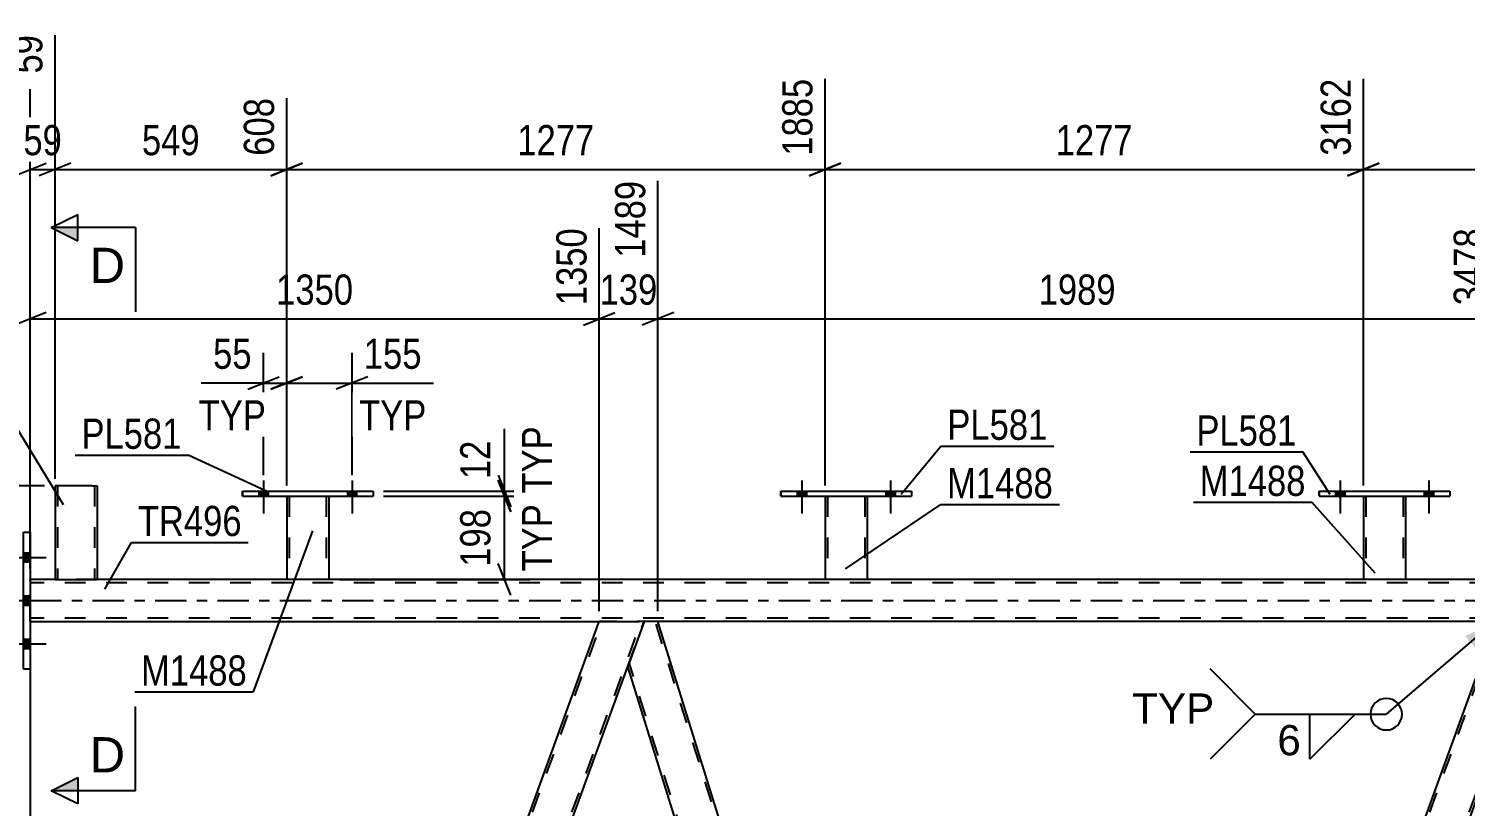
# Model space of a CAD drawing. Header units: millimetres. Extents: x 0 to 841, y 0 to 594.
# Drawn here: x 77.9 to 214.2, y 438.9 to 512.7 of the extents above; entities that cross this region are included whole.
import ezdxf

# ---------------------------------------------------------------- set-up
doc = ezdxf.new("R2010")
doc.units = ezdxf.units.MM
doc.linetypes.add('DXK_LINE_DOT2', pattern=[3.9198, 1.9599, -1.9599])
doc.linetypes.add('DXK_LINE_DOT3', pattern=[5.9187, 2.979, -0.9799, 0.9799, -0.9799])
doc.styles.add('Arial', font='ARIAL.TTF', dxfattribs={"height": 0.2})
doc.styles.add('Arial Narrow', font='ARIALN.TTF', dxfattribs={"height": 0.2})

# ---------------------------------------------------------------- blocks, each defined once
blk = doc.blocks.new('Part-800831068-3231 - 3195')
at = {"color": 2, "linetype": 'Continuous'}
for p, q in [((87.88, 335.22), (132, 456.44)), ((132, 456.44), (135.75, 456.44)), ((136.26, 456.44), (135.75, 456.44)), ((92.14, 335.22), (134.71, 452.19))]:
    blk.add_line(p, q, dxfattribs=at)
at = {"color": 7, "linetype": 'DXK_LINE_DOT2'}
for p, q in [((88.13, 335.22), (132.26, 456.44)), ((91.88, 335.22), (136, 456.44)), ((134.71, 452.19), (136.26, 456.44)), ((92.14, 335.22), (87.88, 335.22))]:
    blk.add_line(p, q, dxfattribs=at)
blk = doc.blocks.new('Part-800831068-3226 - 3195')
at = {"color": 2, "linetype": 'Continuous'}
for p, q in [((136.26, 456.44), (134.71, 452.19)), ((137.57, 456.44), (136.26, 456.44)), ((173.85, 340.05), (137.57, 456.44)), ((169.66, 340.05), (134.71, 452.19))]:
    blk.add_line(p, q, dxfattribs=at)
at = {"color": 7, "linetype": 'DXK_LINE_DOT2'}
for p, q in [((174.14, 338.32), (137.32, 456.44)), ((171.42, 335.22), (134.84, 452.56)), ((171.17, 335.22), (169.66, 340.05)), ((174.28, 338.69), (173.85, 340.05)), ((173.01, 335.22), (174.28, 338.69)), ((171.17, 335.22), (173.01, 335.22))]:
    blk.add_line(p, q, dxfattribs=at)
blk = doc.blocks.new('Part-800831068-6995 - 3195')
at = {"color": 2, "linetype": 'Continuous'}
for p, q in [((204.51, 468.35), (204.51, 460.44)), ((208.51, 468.35), (208.51, 460.44)), ((208.47, 460.44), (204.51, 460.44)), ((208.51, 460.44), (208.47, 460.44))]:
    blk.add_line(p, q, dxfattribs=at)
at = {"color": 7, "linetype": 'DXK_LINE_DOT2'}
for p, q in [((204.51, 468.35), (208.51, 468.35)), ((204.51, 468.35), (204.51, 468.35)), ((204.51, 468.35), (204.51, 468.35)), ((204.75, 468.35), (204.75, 460.44)), ((208.27, 468.35), (208.27, 460.44)), ((208.51, 468.35), (208.51, 468.35)), ((208.51, 468.35), (208.51, 468.35)), ((208.25, 460.44), (208.27, 460.44))]:
    blk.add_line(p, q, dxfattribs=at)
blk = doc.blocks.new('Part-800831068-3266 - 3195')
at = {"color": 2, "linetype": 'Continuous'}
for p, q in [((77.38, 464.94), (78.02, 464.94)), ((77.38, 451.94), (77.38, 464.94)), ((78.02, 464.94), (78.02, 451.94)), ((78.02, 451.94), (77.38, 451.94))]:
    blk.add_line(p, q, dxfattribs=at)
blk = doc.blocks.new('Bolt-800831068-7029 - 3195')
at = {"linetype": 'Continuous'}
for points in [[(99.71, 468.35), (100.59, 468.35), (100.59, 468.83), (99.71, 468.83)], [(108.11, 468.35), (108.99, 468.35), (108.99, 468.83), (108.11, 468.83)]]:
    blk.add_hatch(color=1, dxfattribs=at).paths.add_polyline_path(points)
at = {"color": 1, "linetype": 'Continuous'}
for p, q in [((100.15, 469.83), (100.15, 466.71)), ((108.55, 469.83), (108.55, 466.71)), ((99.71, 468.83), (99.71, 468.35)), ((100.59, 468.83), (100.59, 468.35)), ((108.11, 468.83), (108.11, 468.35)), ((108.99, 468.83), (108.99, 468.35))]:
    blk.add_line(p, q, dxfattribs=at)
blk = doc.blocks.new('Part-800831068-3322 - 3195')
at = {"color": 2, "linetype": 'Continuous'}
for p, q in [((80.37, 460.44), (78.02, 460.44)), ((102.35, 460.44), (84.37, 460.44)), ((153.43, 460.44), (106.35, 460.44)), ((204.51, 460.44), (157.43, 460.44)), ((255.59, 460.44), (208.51, 460.44)), ((78.02, 456.44), (132, 456.44)), ((217.13, 456.44), (137.57, 456.44))]:
    blk.add_line(p, q, dxfattribs=at)
at = {"color": 7, "linetype": 'DXK_LINE_DOT2'}
for p, q in [((78.02, 456.44), (78.02, 460.44)), ((792.74, 460.12), (78.02, 460.12)), ((84.37, 460.44), (80.37, 460.44)), ((106.35, 460.44), (102.35, 460.44)), ((157.43, 460.44), (153.43, 460.44)), ((208.51, 460.44), (204.51, 460.44)), ((792.74, 456.76), (78.02, 456.76)), ((137.57, 456.44), (132, 456.44))]:
    blk.add_line(p, q, dxfattribs=at)
at = {"color": 7, "linetype": 'DXK_LINE_DOT3'}
blk.add_line((78.02, 458.44), (792.74, 458.44), dxfattribs=at)
blk = doc.blocks.new('Part-800831068-3394 - 3195')
at = {"color": 7, "linetype": 'DXK_LINE_DOT2'}
for p, q in [((173.27, 335.22), (217.39, 456.44)), ((177.01, 335.22), (221.14, 456.44)), ((219.84, 452.19), (221.39, 456.44)), ((173.01, 335.22), (174.77, 340.05)), ((177.27, 335.22), (179.03, 340.05)), ((177.27, 335.22), (173.01, 335.22))]:
    blk.add_line(p, q, dxfattribs=at)
at = {"color": 2, "linetype": 'Continuous'}
for p, q in [((174.77, 340.05), (217.13, 456.44)), ((220.88, 456.44), (217.13, 456.44)), ((221.39, 456.44), (220.88, 456.44)), ((179.03, 340.05), (219.84, 452.19))]:
    blk.add_line(p, q, dxfattribs=at)
blk = doc.blocks.new('Bolt-800831068-3439 - 3195')
at = {"linetype": 'Continuous'}
for points in [[(78.02, 462.1), (78.02, 462.98), (77.38, 462.98), (77.38, 462.1)], [(78.02, 462.1), (78.02, 462.98), (77.38, 462.98), (77.38, 462.1)], [(78.02, 462.1), (78.02, 462.98), (77.38, 462.98), (77.38, 462.1)], [(78.02, 458), (78.02, 458.88), (77.38, 458.88), (77.38, 458)], [(78.02, 458), (78.02, 458.88), (77.38, 458.88), (77.38, 458)], [(78.02, 453.9), (78.02, 454.78), (77.38, 454.78), (77.38, 453.9)], [(78.02, 453.9), (78.02, 454.78), (77.38, 454.78), (77.38, 453.9)], [(78.02, 453.9), (78.02, 454.78), (77.38, 454.78), (77.38, 453.9)]]:
    blk.add_hatch(color=1, dxfattribs=at).paths.add_polyline_path(points)
at = {"color": 1, "linetype": 'Continuous'}
for p, q in [((76.22, 462.54), (79.54, 462.54)), ((76.22, 462.54), (79.54, 462.54)), ((76.22, 462.54), (79.54, 462.54)), ((77.38, 462.98), (78.02, 462.98)), ((77.38, 462.98), (78.02, 462.98)), ((77.38, 462.98), (78.02, 462.98)), ((77.38, 462.1), (78.02, 462.1)), ((77.38, 462.1), (78.02, 462.1)), ((77.38, 462.1), (78.02, 462.1)), ((76.22, 458.44), (79.54, 458.44)), ((76.22, 458.44), (79.54, 458.44)), ((77.38, 458.88), (78.02, 458.88)), ((77.38, 458.88), (78.02, 458.88)), ((77.38, 458), (78.02, 458)), ((77.38, 458), (78.02, 458)), ((76.22, 454.34), (79.54, 454.34)), ((76.22, 454.34), (79.54, 454.34)), ((76.22, 454.34), (79.54, 454.34)), ((77.38, 454.78), (78.02, 454.78)), ((77.38, 454.78), (78.02, 454.78)), ((77.38, 454.78), (78.02, 454.78)), ((77.38, 453.9), (78.02, 453.9)), ((77.38, 453.9), (78.02, 453.9)), ((77.38, 453.9), (78.02, 453.9))]:
    blk.add_line(p, q, dxfattribs=at)
blk = doc.blocks.new('Part-800831068-6996 - 3195')
at = {"color": 2, "linetype": 'Continuous'}
for p, q in [((200.31, 468.35), (200.31, 468.83)), ((200.31, 468.83), (200.31, 468.83)), ((200.31, 468.83), (212.71, 468.83)), ((200.31, 468.35), (200.31, 468.35)), ((200.31, 468.35), (212.71, 468.35)), ((212.71, 468.83), (212.71, 468.35))]:
    blk.add_line(p, q, dxfattribs=at)
at = {"color": 7, "linetype": 'DXK_LINE_DOT2'}
for p, q in [((200.31, 468.83), (200.31, 468.35)), ((200.31, 468.83), (200.31, 468.83)), ((200.31, 468.35), (200.31, 468.35)), ((212.71, 468.83), (212.71, 468.35))]:
    blk.add_line(p, q, dxfattribs=at)
blk = doc.blocks.new('Part-800831068-6997 - 3195')
at = {"color": 2, "linetype": 'Continuous'}
for p, q in [((153.43, 468.35), (153.43, 460.44)), ((157.43, 468.35), (157.43, 460.44)), ((157.39, 460.44), (153.43, 460.44)), ((157.43, 460.44), (157.39, 460.44))]:
    blk.add_line(p, q, dxfattribs=at)
at = {"color": 7, "linetype": 'DXK_LINE_DOT2'}
for p, q in [((153.43, 468.35), (157.43, 468.35)), ((153.43, 468.35), (153.43, 468.35)), ((153.43, 468.35), (153.43, 468.35)), ((153.67, 468.35), (153.67, 460.44)), ((157.19, 468.35), (157.19, 460.44)), ((157.43, 468.35), (157.43, 468.35)), ((157.43, 468.35), (157.43, 468.35)), ((157.17, 460.44), (157.19, 460.44))]:
    blk.add_line(p, q, dxfattribs=at)
blk = doc.blocks.new('Part-800831068-6998 - 3195')
at = {"color": 2, "linetype": 'Continuous'}
for p, q in [((149.23, 468.35), (149.23, 468.83)), ((149.23, 468.83), (149.23, 468.83)), ((149.23, 468.83), (161.63, 468.83)), ((149.23, 468.35), (149.23, 468.35)), ((149.23, 468.35), (161.63, 468.35)), ((161.63, 468.83), (161.63, 468.35))]:
    blk.add_line(p, q, dxfattribs=at)
at = {"color": 7, "linetype": 'DXK_LINE_DOT2'}
for p, q in [((149.23, 468.83), (149.23, 468.35)), ((149.23, 468.83), (149.23, 468.83)), ((149.23, 468.35), (149.23, 468.35)), ((161.63, 468.83), (161.63, 468.35))]:
    blk.add_line(p, q, dxfattribs=at)
blk = doc.blocks.new('Part-800831068-6999 - 3195')
at = {"color": 2, "linetype": 'Continuous'}
for p, q in [((102.35, 468.35), (102.35, 460.44)), ((106.35, 468.35), (106.35, 460.44)), ((106.31, 460.44), (102.35, 460.44)), ((106.35, 460.44), (106.31, 460.44))]:
    blk.add_line(p, q, dxfattribs=at)
at = {"color": 7, "linetype": 'DXK_LINE_DOT2'}
for p, q in [((102.35, 468.35), (106.35, 468.35)), ((102.35, 468.35), (102.35, 468.35)), ((102.35, 468.35), (102.35, 468.35)), ((102.59, 468.35), (102.59, 460.44)), ((106.11, 468.35), (106.11, 460.44)), ((106.35, 468.35), (106.35, 468.35)), ((106.35, 468.35), (106.35, 468.35)), ((106.09, 460.44), (106.11, 460.44))]:
    blk.add_line(p, q, dxfattribs=at)
blk = doc.blocks.new('Part-800831068-7000 - 3195')
at = {"color": 2, "linetype": 'Continuous'}
for p, q in [((98.15, 468.35), (98.15, 468.83)), ((98.15, 468.83), (98.15, 468.83)), ((98.15, 468.83), (110.55, 468.83)), ((98.15, 468.35), (98.15, 468.35)), ((98.15, 468.35), (110.55, 468.35)), ((110.55, 468.83), (110.55, 468.35))]:
    blk.add_line(p, q, dxfattribs=at)
at = {"color": 7, "linetype": 'DXK_LINE_DOT2'}
for p, q in [((98.15, 468.83), (98.15, 468.35)), ((98.15, 468.83), (98.15, 468.83)), ((98.15, 468.35), (98.15, 468.35)), ((110.55, 468.83), (110.55, 468.35))]:
    blk.add_line(p, q, dxfattribs=at)
blk = doc.blocks.new('Part-800831068-7001 - 3195')
at = {"color": 2, "linetype": 'Continuous'}
for p, q in [((80.37, 469.31), (80.37, 460.44)), ((83.89, 469.31), (80.37, 469.31)), ((83.89, 469.31), (84.37, 469.31)), ((84.37, 469.31), (84.37, 460.44)), ((80.37, 460.44), (84.34, 460.44)), ((84.37, 460.44), (84.34, 460.44))]:
    blk.add_line(p, q, dxfattribs=at)
at = {"color": 7, "linetype": 'DXK_LINE_DOT2'}
for p, q in [((80.61, 469.31), (80.61, 460.44)), ((83.98, 469.31), (84.06, 469.31)), ((84.06, 469.31), (84.08, 469.31)), ((84.08, 469.31), (84.11, 469.31)), ((84.11, 469.31), (84.13, 469.31)), ((84.13, 469.31), (84.13, 460.44)), ((84.11, 460.44), (84.13, 460.44))]:
    blk.add_line(p, q, dxfattribs=at)
blk = doc.blocks.new('Bolt-800831068-7024 - 3195')
at = {"linetype": 'Continuous'}
for points in [[(201.87, 468.35), (202.75, 468.35), (202.75, 468.83), (201.87, 468.83)], [(210.27, 468.35), (211.15, 468.35), (211.15, 468.83), (210.27, 468.83)]]:
    blk.add_hatch(color=1, dxfattribs=at).paths.add_polyline_path(points)
at = {"color": 1, "linetype": 'Continuous'}
for p, q in [((202.31, 469.83), (202.31, 466.71)), ((210.71, 469.83), (210.71, 466.71)), ((201.87, 468.83), (201.87, 468.35)), ((202.75, 468.83), (202.75, 468.35)), ((210.27, 468.83), (210.27, 468.35)), ((211.15, 468.83), (211.15, 468.35))]:
    blk.add_line(p, q, dxfattribs=at)
blk = doc.blocks.new('Bolt-800831068-7025 - 3195')
at = {"linetype": 'Continuous'}
for points in [[(201.87, 468.35), (202.75, 468.35), (202.75, 468.83), (201.87, 468.83)], [(210.27, 468.35), (211.15, 468.35), (211.15, 468.83), (210.27, 468.83)]]:
    blk.add_hatch(color=1, dxfattribs=at).paths.add_polyline_path(points)
at = {"color": 1, "linetype": 'Continuous'}
for p, q in [((202.31, 469.83), (202.31, 466.71)), ((210.71, 469.83), (210.71, 466.71)), ((201.87, 468.83), (201.87, 468.35)), ((202.75, 468.83), (202.75, 468.35)), ((210.27, 468.83), (210.27, 468.35)), ((211.15, 468.83), (211.15, 468.35))]:
    blk.add_line(p, q, dxfattribs=at)
blk = doc.blocks.new('Bolt-800831068-7026 - 3195')
at = {"linetype": 'Continuous'}
for points in [[(150.79, 468.35), (151.67, 468.35), (151.67, 468.83), (150.79, 468.83)], [(159.19, 468.35), (160.07, 468.35), (160.07, 468.83), (159.19, 468.83)]]:
    blk.add_hatch(color=1, dxfattribs=at).paths.add_polyline_path(points)
at = {"color": 1, "linetype": 'Continuous'}
for p, q in [((151.23, 469.83), (151.23, 466.71)), ((159.63, 469.83), (159.63, 466.71)), ((150.79, 468.83), (150.79, 468.35)), ((151.67, 468.83), (151.67, 468.35)), ((159.19, 468.83), (159.19, 468.35)), ((160.07, 468.83), (160.07, 468.35))]:
    blk.add_line(p, q, dxfattribs=at)
blk = doc.blocks.new('Bolt-800831068-7027 - 3195')
at = {"linetype": 'Continuous'}
for points in [[(150.79, 468.35), (151.67, 468.35), (151.67, 468.83), (150.79, 468.83)], [(159.19, 468.35), (160.07, 468.35), (160.07, 468.83), (159.19, 468.83)]]:
    blk.add_hatch(color=1, dxfattribs=at).paths.add_polyline_path(points)
at = {"color": 1, "linetype": 'Continuous'}
for p, q in [((151.23, 469.83), (151.23, 466.71)), ((159.63, 469.83), (159.63, 466.71)), ((150.79, 468.83), (150.79, 468.35)), ((151.67, 468.83), (151.67, 468.35)), ((159.19, 468.83), (159.19, 468.35)), ((160.07, 468.83), (160.07, 468.35))]:
    blk.add_line(p, q, dxfattribs=at)
blk = doc.blocks.new('Bolt-800831068-7028 - 3195')
at = {"linetype": 'Continuous'}
for points in [[(99.71, 468.35), (100.59, 468.35), (100.59, 468.83), (99.71, 468.83)], [(108.11, 468.35), (108.99, 468.35), (108.99, 468.83), (108.11, 468.83)]]:
    blk.add_hatch(color=1, dxfattribs=at).paths.add_polyline_path(points)
at = {"color": 1, "linetype": 'Continuous'}
for p, q in [((100.15, 469.83), (100.15, 466.71)), ((108.55, 469.83), (108.55, 466.71)), ((99.71, 468.83), (99.71, 468.35)), ((100.59, 468.83), (100.59, 468.35)), ((108.11, 468.83), (108.11, 468.35)), ((108.99, 468.83), (108.99, 468.35))]:
    blk.add_line(p, q, dxfattribs=at)
blk = doc.blocks.new('StraightDimension-800831068-10749 - 3195')
at = {"color": 7, "linetype": 'Continuous'}
for p, q in [((122.43, 469.85), (123.63, 466.85)), ((111.55, 468.35), (125.43, 468.35)), ((123.03, 460.44), (123.03, 468.35)), ((123.63, 458.94), (122.43, 461.94)), ((107.35, 460.44), (125.43, 460.44))]:
    blk.add_line(p, q, dxfattribs=at)
at = {"color": 0}
blk.add_wipeout([(122.28, 467.74), (118.08, 467.74), (118.08, 461.05), (122.28, 461.05)], dxfattribs=at)
at = {"color": 0, "linetype": 'Continuous'}
blk.add_wipeout([(128.13, 468.19), (123.93, 468.19), (123.93, 460.6), (128.13, 460.6)], dxfattribs=at)
at = {"color": 3, "style": 'Arial Narrow'}
blk.add_text('198', height=2.863, rotation=90.0002, dxfattribs=at).set_placement((121.68, 461.65))
at = {"color": 3, "linetype": 'Continuous', "style": 'Arial Narrow'}
blk.add_text('TYP', height=2.863, rotation=90.0002, dxfattribs=at).set_placement((127.53, 461.2))
blk = doc.blocks.new('StraightDimension-800831068-10562 - 3195')
at = {"color": 7, "linetype": 'Continuous'}
for p, q in [((204.51, 469.35), (204.51, 507.95)), ((255.59, 469.35), (255.59, 507.95)), ((206.01, 499.94), (203.01, 498.74)), ((204.51, 499.34), (255.59, 499.34)), ((254.09, 498.74), (257.09, 499.94))]:
    blk.add_line(p, q, dxfattribs=at)
at = {"color": 0}
blk.add_wipeout([(234.31, 500.09), (234.31, 504.29), (225.79, 504.29), (225.79, 500.09)], dxfattribs=at)
at = {"color": 3, "style": 'Arial Narrow'}
blk.add_text('1277', height=2.863, dxfattribs=at).set_placement((226.39, 500.69))
at = {"color": 0, "linetype": 'Continuous'}
blk.add_wipeout([(254.99, 508.55), (250.79, 508.55), (250.79, 500.04), (254.99, 500.04)], dxfattribs=at)
at = {"color": 3, "linetype": 'Continuous', "style": 'Arial Narrow'}
blk.add_text('4439', height=2.863, rotation=90.0002, dxfattribs=at).set_placement((254.39, 500.64))
blk = doc.blocks.new('StraightDimension-800831068-10566 - 3195')
at = {"color": 7, "linetype": 'Continuous'}
for p, q in [((80.37, 469.99), (80.37, 512.09)), ((78.02, 461.44), (78.02, 506.96)), ((76.52, 498.74), (79.52, 499.94)), ((78.02, 499.34), (80.37, 499.34)), ((81.87, 499.94), (78.87, 498.74))]:
    blk.add_line(p, q, dxfattribs=at)
at = {"color": 0, "linetype": 'Continuous'}
blk.add_wipeout([(79.77, 512.69), (75.57, 512.69), (75.57, 507.84), (79.77, 507.84)], dxfattribs=at)
at = {"color": 0}
blk.add_wipeout([(81.62, 500.09), (81.62, 504.29), (76.77, 504.29), (76.77, 500.09)], dxfattribs=at)
at = {"color": 3, "linetype": 'Continuous', "style": 'Arial Narrow'}
blk.add_text('59', height=2.863, rotation=90.0002, dxfattribs=at).set_placement((79.17, 508.44))
at = {"color": 3, "style": 'Arial Narrow'}
blk.add_text('59', height=2.863, dxfattribs=at).set_placement((77.37, 500.69))
at = {"color": 0, "linetype": 'Continuous'}
blk.add_wipeout([(77.42, 507.56), (73.22, 507.56), (73.22, 504.54), (77.42, 504.54)], dxfattribs=at)
at = {"color": 3, "linetype": 'Continuous', "style": 'Arial Narrow'}
blk.add_text('0', height=2.86, rotation=90.0002, dxfattribs=at).set_placement((76.82, 505.14))
blk = doc.blocks.new('StraightDimension-800831068-10712 - 3195')
at = {"color": 7, "linetype": 'Continuous'}
for p, q in [((102.35, 469.35), (102.35, 481.93)), ((108.55, 470.35), (108.55, 481.93)), ((100.85, 478.48), (103.85, 479.68)), ((102.35, 479.08), (108.55, 479.08)), ((110.05, 479.68), (107.05, 478.48)), ((108.55, 479.08), (116.28, 479.08)), ((108.55, 479.08), (116.28, 479.08))]:
    blk.add_line(p, q, dxfattribs=at)
at = {"color": 0}
blk.add_wipeout([(115.76, 479.83), (115.76, 484.03), (109.07, 484.03), (109.07, 479.83)], dxfattribs=at)
at = {"color": 0, "linetype": 'Continuous'}
blk.add_wipeout([(116.21, 473.98), (116.21, 478.18), (108.62, 478.18), (108.62, 473.98)], dxfattribs=at)
at = {"color": 3, "style": 'Arial Narrow'}
blk.add_text('155', height=2.863, dxfattribs=at).set_placement((109.67, 480.43))
at = {"color": 3, "linetype": 'Continuous', "style": 'Arial Narrow'}
blk.add_text('TYP', height=2.863, dxfattribs=at).set_placement((109.22, 474.58))
blk = doc.blocks.new('StraightDimension-800831068-10748 - 3195')
at = {"color": 7, "linetype": 'Continuous'}
for p, q in [((123.03, 468.83), (123.03, 474.74)), ((123.03, 468.83), (123.03, 474.74)), ((122.43, 470.33), (123.63, 467.33)), ((123.63, 466.85), (122.43, 469.85)), ((111.55, 468.83), (125.43, 468.83)), ((111.55, 468.35), (125.43, 468.35)), ((123.03, 468.35), (123.03, 468.83))]:
    blk.add_line(p, q, dxfattribs=at)
at = {"color": 0, "linetype": 'Continuous'}
blk.add_wipeout([(128.13, 475.58), (123.93, 475.58), (123.93, 467.99), (128.13, 467.99)], dxfattribs=at)
at = {"color": 0}
blk.add_wipeout([(122.28, 474.21), (118.08, 474.21), (118.08, 469.36), (122.28, 469.36)], dxfattribs=at)
at = {"color": 3, "linetype": 'Continuous', "style": 'Arial Narrow'}
blk.add_text('TYP', height=2.863, rotation=90.0002, dxfattribs=at).set_placement((127.53, 468.59))
at = {"color": 3, "style": 'Arial Narrow'}
blk.add_text('12', height=2.863, rotation=90.0002, dxfattribs=at).set_placement((121.68, 469.96))
blk = doc.blocks.new('StraightDimension-800831068-3577 - 3195')
at = {"color": 7, "linetype": 'Continuous'}
for p, q in [((137.57, 457.44), (137.57, 498.27)), ((132, 457.44), (132, 493.77)), ((130.5, 484.56), (133.5, 485.76)), ((139.07, 485.76), (136.07, 484.56)), ((132, 485.16), (137.57, 485.16))]:
    blk.add_line(p, q, dxfattribs=at)
at = {"color": 0}
blk.add_wipeout([(138.13, 485.91), (138.13, 490.11), (131.44, 490.11), (131.44, 485.91)], dxfattribs=at)
at = {"color": 3, "style": 'Arial Narrow'}
blk.add_text('139', height=2.863, dxfattribs=at).set_placement((132.04, 486.51))
at = {"color": 0, "linetype": 'Continuous'}
blk.add_wipeout([(136.97, 498.87), (132.77, 498.87), (132.77, 490.36), (136.97, 490.36)], dxfattribs=at)
at = {"color": 3, "linetype": 'Continuous', "style": 'Arial Narrow'}
blk.add_text('1489', height=2.863, rotation=90.0002, dxfattribs=at).set_placement((136.37, 490.96))
blk = doc.blocks.new('StraightDimension-800831068-3597 - 3195')
at = {"color": 7, "linetype": 'Continuous'}
for p, q in [((137.57, 457.44), (137.57, 498.27)), ((217.13, 457.44), (217.13, 493.77)), ((139.07, 485.76), (136.07, 484.56)), ((215.63, 484.56), (218.63, 485.76)), ((137.57, 485.16), (217.13, 485.16))]:
    blk.add_line(p, q, dxfattribs=at)
at = {"color": 0}
blk.add_wipeout([(181.61, 485.91), (181.61, 490.11), (173.1, 490.11), (173.1, 485.91)], dxfattribs=at)
at = {"color": 3, "style": 'Arial Narrow'}
blk.add_text('1989', height=2.863, dxfattribs=at).set_placement((173.7, 486.51))
at = {"color": 0, "linetype": 'Continuous'}
blk.add_wipeout([(216.53, 494.37), (212.33, 494.37), (212.33, 485.86), (216.53, 485.86)], dxfattribs=at)
at = {"color": 3, "linetype": 'Continuous', "style": 'Arial Narrow'}
blk.add_text('3478', height=2.863, rotation=90.0002, dxfattribs=at).set_placement((215.93, 486.46))
blk = doc.blocks.new('StraightDimension-800831068-3856 - 3195')
at = {"color": 7, "linetype": 'Continuous'}
for p, q in [((132, 457.44), (132, 493.77)), ((78.02, 465.94), (78.02, 488.29)), ((79.52, 485.76), (76.52, 484.56)), ((130.5, 484.56), (133.5, 485.76)), ((78.02, 485.16), (132, 485.16))]:
    blk.add_line(p, q, dxfattribs=at)
at = {"color": 0}
blk.add_wipeout([(109.26, 485.91), (109.26, 490.11), (100.75, 490.11), (100.75, 485.91)], dxfattribs=at)
at = {"color": 3, "style": 'Arial Narrow'}
blk.add_text('1350', height=2.863, dxfattribs=at).set_placement((101.35, 486.51))
at = {"color": 0, "linetype": 'Continuous'}
for points in [[(131.4, 494.37), (127.2, 494.37), (127.2, 485.86), (131.4, 485.86)], [(77.42, 488.89), (73.22, 488.89), (73.22, 485.86), (77.42, 485.86)]]:
    blk.add_wipeout(points, dxfattribs=at)
at = {"color": 3, "linetype": 'Continuous', "style": 'Arial Narrow'}
for s, height, p in [('1350', 2.863, (130.8, 486.46)), ('0', 2.86, (76.82, 486.46))]:
    blk.add_text(s, height=height, rotation=90.0002, dxfattribs=at).set_placement(p)
blk = doc.blocks.new('StraightDimension-800831068-4315 - 3195')
at = {"color": 7, "linetype": 'Continuous'}
for p, q in [((78.02, 455.44), (78.02, 396.94)), ((56.4, 336.22), (56.4, 402.19)), ((57.9, 399.94), (54.9, 398.74)), ((76.52, 398.74), (79.52, 399.94)), ((56.4, 399.34), (78.02, 399.34))]:
    blk.add_line(p, q, dxfattribs=at)
at = {"color": 0}
blk.add_wipeout([(71.46, 400.09), (71.46, 404.29), (62.95, 404.29), (62.95, 400.09)], dxfattribs=at)
at = {"color": 3, "style": 'Arial Narrow'}
blk.add_text('1276', height=2.863, dxfattribs=at).set_placement((63.55, 400.69))
blk = doc.blocks.new('StraightDimension-800831068-10537 - 3195')
at = {"color": 7, "linetype": 'Continuous'}
blk.add_line((79.37, 469.31), (26.37, 469.31), dxfattribs=at)
blk = doc.blocks.new('StraightDimension-800831068-10563 - 3195')
at = {"color": 7, "linetype": 'Continuous'}
for p, q in [((153.43, 469.35), (153.43, 507.95)), ((204.51, 469.35), (204.51, 507.95)), ((154.93, 499.94), (151.93, 498.74)), ((153.43, 499.34), (204.51, 499.34)), ((203.01, 498.74), (206.01, 499.94))]:
    blk.add_line(p, q, dxfattribs=at)
at = {"color": 0}
blk.add_wipeout([(183.23, 500.09), (183.23, 504.29), (174.71, 504.29), (174.71, 500.09)], dxfattribs=at)
at = {"color": 3, "style": 'Arial Narrow'}
blk.add_text('1277', height=2.863, dxfattribs=at).set_placement((175.31, 500.69))
at = {"color": 0, "linetype": 'Continuous'}
blk.add_wipeout([(203.91, 508.55), (199.71, 508.55), (199.71, 500.04), (203.91, 500.04)], dxfattribs=at)
at = {"color": 3, "linetype": 'Continuous', "style": 'Arial Narrow'}
blk.add_text('3162', height=2.863, rotation=90.0002, dxfattribs=at).set_placement((203.31, 500.64))
blk = doc.blocks.new('StraightDimension-800831068-10564 - 3195')
at = {"color": 7, "linetype": 'Continuous'}
for p, q in [((153.43, 469.35), (153.43, 507.95)), ((102.35, 469.35), (102.35, 506.12)), ((103.85, 499.94), (100.85, 498.74)), ((102.35, 499.34), (153.43, 499.34)), ((151.93, 498.74), (154.93, 499.94))]:
    blk.add_line(p, q, dxfattribs=at)
at = {"color": 0}
blk.add_wipeout([(132.15, 500.09), (132.15, 504.29), (123.63, 504.29), (123.63, 500.09)], dxfattribs=at)
at = {"color": 3, "style": 'Arial Narrow'}
blk.add_text('1277', height=2.863, dxfattribs=at).set_placement((124.23, 500.69))
at = {"color": 0, "linetype": 'Continuous'}
blk.add_wipeout([(152.83, 508.55), (148.63, 508.55), (148.63, 500.04), (152.83, 500.04)], dxfattribs=at)
at = {"color": 3, "linetype": 'Continuous', "style": 'Arial Narrow'}
blk.add_text('1885', height=2.863, rotation=90.0002, dxfattribs=at).set_placement((152.23, 500.64))
blk = doc.blocks.new('StraightDimension-800831068-10565 - 3195')
at = {"color": 7, "linetype": 'Continuous'}
for p, q in [((80.37, 469.99), (80.37, 512.09)), ((102.35, 469.35), (102.35, 506.12)), ((81.87, 499.94), (78.87, 498.74)), ((80.37, 499.34), (102.35, 499.34)), ((100.85, 498.74), (103.85, 499.94))]:
    blk.add_line(p, q, dxfattribs=at)
at = {"color": 0}
blk.add_wipeout([(94.7, 500.09), (94.7, 504.29), (88.02, 504.29), (88.02, 500.09)], dxfattribs=at)
at = {"color": 3, "style": 'Arial Narrow'}
blk.add_text('549', height=2.863, dxfattribs=at).set_placement((88.62, 500.69))
at = {"color": 0, "linetype": 'Continuous'}
blk.add_wipeout([(101.75, 506.72), (97.55, 506.72), (97.55, 500.04), (101.75, 500.04)], dxfattribs=at)
at = {"color": 3, "linetype": 'Continuous', "style": 'Arial Narrow'}
blk.add_text('608', height=2.863, rotation=90.0002, dxfattribs=at).set_placement((101.15, 500.64))
blk = doc.blocks.new('StraightDimension-800831068-10713 - 3195')
at = {"color": 7, "linetype": 'Continuous'}
for p, q in [((100.15, 470.35), (100.15, 481.93)), ((102.35, 469.35), (102.35, 481.93)), ((100.15, 479.08), (94.24, 479.08)), ((100.15, 479.08), (94.24, 479.08)), ((98.65, 478.48), (101.65, 479.68)), ((100.15, 479.08), (102.35, 479.08)), ((103.85, 479.68), (100.85, 478.48))]:
    blk.add_line(p, q, dxfattribs=at)
at = {"color": 0}
blk.add_wipeout([(99.62, 479.83), (99.62, 484.03), (94.77, 484.03), (94.77, 479.83)], dxfattribs=at)
at = {"color": 0, "linetype": 'Continuous'}
blk.add_wipeout([(100.99, 473.98), (100.99, 478.18), (93.4, 478.18), (93.4, 473.98)], dxfattribs=at)
at = {"color": 3, "style": 'Arial Narrow'}
blk.add_text('55', height=2.863, dxfattribs=at).set_placement((95.37, 480.43))
at = {"color": 3, "linetype": 'Continuous', "style": 'Arial Narrow'}
blk.add_text('TYP', height=2.863, dxfattribs=at).set_placement((94, 474.58))
blk = doc.blocks.new('Mark-800831068-10832 - 3195')
at = {"color": 0}
blk.add_wipeout([(199.03, 468.37), (199.03, 471.37), (188.98, 471.37), (188.98, 468.37)], dxfattribs=at)
blk.add_wipeout([(199.03, 468.37), (199.03, 471.37), (188.98, 471.37), (188.98, 468.37)], dxfattribs=at)
at = {"color": 30, "linetype": 'Continuous'}
for p in [(188.38, 467.77), (205.61, 461.05)]:
    blk.add_line(p, (199.63, 467.77), dxfattribs=at)
at = {"color": 3, "style": 'Arial Narrow'}
blk.add_text('M1488', height=2.863, dxfattribs=at).set_placement((188.98, 468.37))
blk = doc.blocks.new('Mark-800831068-10847 - 3195')
at = {"color": 0}
blk.add_wipeout([(92.39, 472.84), (92.39, 475.84), (82.88, 475.84), (82.88, 472.84)], dxfattribs=at)
blk.add_wipeout([(92.39, 472.84), (92.39, 475.84), (82.88, 475.84), (82.88, 472.84)], dxfattribs=at)
at = {"color": 30, "linetype": 'Continuous'}
for p in [(82.28, 472.24), (100.64, 468.72)]:
    blk.add_line(p, (92.99, 472.24), dxfattribs=at)
at = {"color": 3, "style": 'Arial Narrow'}
blk.add_text('PL581', height=2.863, dxfattribs=at).set_placement((82.88, 472.84))
blk = doc.blocks.new('Mark-800831068-3318 - 3195')
at = {"color": 0}
blk.add_wipeout([(98.09, 464.56), (98.09, 467.56), (88.23, 467.56), (88.23, 464.56)], dxfattribs=at)
blk.add_wipeout([(98.09, 464.56), (98.09, 467.56), (88.23, 467.56), (88.23, 464.56)], dxfattribs=at)
at = {"color": 30, "linetype": 'Continuous'}
for p, q in [((85.1, 459.53), (87.63, 463.96)), ((87.63, 463.96), (98.69, 463.96))]:
    blk.add_line(p, q, dxfattribs=at)
at = {"color": 3, "style": 'Arial Narrow'}
blk.add_text('TR496', height=2.863, dxfattribs=at).set_placement((88.23, 464.56))
blk = doc.blocks.new('Mark-800831068-10835 - 3195')
at = {"color": 0}
blk.add_wipeout([(198.17, 473.14), (198.17, 476.14), (188.66, 476.14), (188.66, 473.14)], dxfattribs=at)
blk.add_wipeout([(198.17, 473.14), (198.17, 476.14), (188.66, 476.14), (188.66, 473.14)], dxfattribs=at)
at = {"color": 30, "linetype": 'Continuous'}
for p in [(188.06, 472.54), (201.35, 468.5)]:
    blk.add_line(p, (198.77, 472.54), dxfattribs=at)
at = {"color": 3, "style": 'Arial Narrow'}
blk.add_text('PL581', height=2.863, dxfattribs=at).set_placement((188.66, 473.14))
blk = doc.blocks.new('WeldMark-800831068-4421 - 3195')
at = {"linetype": 'Continuous'}
blk.add_hatch(color=30, dxfattribs=at).paths.add_polyline_path([(214.18, 455.07), (216.95, 456.44), (215.16, 453.92)])
at = {"color": 30, "linetype": 'Continuous'}
for p in [(216.95, 456.44), (194.24, 447.66)]:
    blk.add_line(p, (206.67, 447.66), dxfattribs=at)
at = {"color": 3, "linetype": 'Continuous'}
for p, q in [((194.24, 447.66), (189.96, 451.95)), ((194.24, 447.66), (189.96, 443.38)), ((199.42, 447.66), (203.71, 447.66))]:
    blk.add_line(p, q, dxfattribs=at)
for start, end in [(90, 270), (270, 90)]:
    blk.add_arc((206.67, 447.66), 1.5, start, end, dxfattribs=at)
at = {"color": 0}
blk.add_wipeout([(198.77, 443.56), (198.77, 446.96), (196.14, 446.96), (196.14, 443.56)], dxfattribs=at)
at = {"color": 3, "linetype": 'Continuous'}
for p, q in [((203.71, 447.66), (199.42, 443.38)), ((199.42, 443.38), (199.42, 447.66))]:
    blk.add_line(p, q, dxfattribs=at)
at = {"color": 3, "style": 'Arial'}
blk.add_text('6', height=2.87, dxfattribs=at).set_placement((196.34, 443.76))
at = {"color": 0, "linetype": 'Continuous'}
blk.add_wipeout([(190.34, 446.76), (190.34, 449.76), (182.57, 449.76), (182.57, 446.76)], dxfattribs=at)
blk.add_wipeout([(190.34, 446.76), (190.34, 449.76), (182.57, 449.76), (182.57, 446.76)], dxfattribs=at)
at = {"color": 3, "linetype": 'Continuous', "style": 'Arial'}
blk.add_text('TYP', height=2.865, dxfattribs=at).set_placement((182.57, 446.76))
blk = doc.blocks.new('Mark-800831068-10838 - 3195')
at = {"color": 0}
blk.add_wipeout([(175.07, 468.14), (175.07, 471.14), (165.01, 471.14), (165.01, 468.14)], dxfattribs=at)
blk.add_wipeout([(175.07, 468.14), (175.07, 471.14), (165.01, 471.14), (165.01, 468.14)], dxfattribs=at)
at = {"color": 30, "linetype": 'Continuous'}
for p, q in [((155.38, 461.44), (164.41, 467.54)), ((164.41, 467.54), (175.67, 467.54))]:
    blk.add_line(p, q, dxfattribs=at)
at = {"color": 3, "style": 'Arial Narrow'}
blk.add_text('M1488', height=2.863, dxfattribs=at).set_placement((165.01, 468.14))
blk = doc.blocks.new('Mark-800831068-10841 - 3195')
at = {"color": 0}
blk.add_wipeout([(174.53, 473.69), (174.53, 476.69), (165.03, 476.69), (165.03, 473.69)], dxfattribs=at)
blk.add_wipeout([(174.53, 473.69), (174.53, 476.69), (165.03, 476.69), (165.03, 473.69)], dxfattribs=at)
at = {"color": 30, "linetype": 'Continuous'}
for p, q in [((160.65, 468.53), (164.43, 473.09)), ((164.43, 473.09), (175.13, 473.09))]:
    blk.add_line(p, q, dxfattribs=at)
at = {"color": 3, "style": 'Arial Narrow'}
blk.add_text('PL581', height=2.863, dxfattribs=at).set_placement((165.03, 473.69))
blk = doc.blocks.new('Mark-800831068-10844 - 3195')
at = {"color": 0}
blk.add_wipeout([(98.58, 450.37), (98.58, 453.37), (88.53, 453.37), (88.53, 450.37)], dxfattribs=at)
blk.add_wipeout([(98.58, 450.37), (98.58, 453.37), (88.53, 453.37), (88.53, 450.37)], dxfattribs=at)
at = {"color": 30, "linetype": 'Continuous'}
for p in [(104.79, 465.06), (87.93, 449.77)]:
    blk.add_line(p, (99.18, 449.77), dxfattribs=at)
at = {"color": 3, "style": 'Arial Narrow'}
blk.add_text('M1488', height=2.863, dxfattribs=at).set_placement((88.53, 450.37))
blk = doc.blocks.new('Mark-800831068-11048 - 3195')
at = {"color": 0}
blk.add_wipeout([(74.29, 478.44), (74.29, 481.44), (64.24, 481.44), (64.24, 478.44)], dxfattribs=at)
blk.add_wipeout([(74.29, 478.44), (74.29, 481.44), (64.24, 481.44), (64.24, 478.44)], dxfattribs=at)
at = {"color": 30, "linetype": 'Continuous'}
for p in [(63.64, 477.84), (81.18, 467.53)]:
    blk.add_line(p, (74.89, 477.84), dxfattribs=at)
at = {"color": 3, "style": 'Arial Narrow'}
blk.add_text('M1489', height=2.863, dxfattribs=at).set_placement((64.24, 478.44))
blk = doc.blocks.new('SectionMark-800831068-12268 - 3195')
at = {"linetype": 'Continuous'}
for points in [[(82.52, 493.82), (82.52, 492.57), (80.02, 493.82)], [(82.52, 441.64), (82.52, 440.39), (80.02, 440.39)]]:
    blk.add_hatch(color=6, dxfattribs=at).paths.add_polyline_path(points)
at = {"color": 6, "linetype": 'Continuous'}
for p, q in [((80.02, 493.82), (82.52, 495.07)), ((82.52, 492.57), (82.52, 495.07)), ((88.02, 493.82), (80.02, 493.82)), ((80.02, 493.82), (82.52, 492.57)), ((88.02, 493.82), (88.02, 485.82)), ((88.02, 440.39), (88.02, 448.39)), ((80.02, 440.39), (82.52, 441.64)), ((82.52, 441.64), (82.52, 439.14)), ((88.02, 440.39), (80.02, 440.39)), ((82.52, 439.14), (80.02, 440.39))]:
    blk.add_line(p, q, dxfattribs=at)
at = {"color": 0, "linetype": 'Continuous'}
for points in [[(87.02, 488.57), (87.02, 492.07), (83.65, 492.07), (83.65, 488.57)], [(87.02, 442.14), (87.02, 445.64), (83.65, 445.64), (83.65, 442.14)]]:
    blk.add_wipeout(points, dxfattribs=at)
at = {"color": 3, "linetype": 'Continuous', "style": 'Arial'}
for p in [(83.65, 488.57), (83.65, 442.14)]:
    blk.add_text('D', height=3.34, dxfattribs=at).set_placement(p)

msp = doc.modelspace()

# ---------------------------------------------------------------- block references
for name in ['Part-800831068-7001 - 3195', 'Bolt-800831068-7029 - 3195', 'Bolt-800831068-7028 - 3195', 'Bolt-800831068-7026 - 3195', 'Bolt-800831068-7027 - 3195', 'Bolt-800831068-7024 - 3195', 'Bolt-800831068-7025 - 3195', 'Part-800831068-7000 - 3195', 'Part-800831068-6999 - 3195', 'Part-800831068-6998 - 3195', 'Part-800831068-6997 - 3195', 'Part-800831068-6996 - 3195', 'Part-800831068-6995 - 3195', 'Part-800831068-3266 - 3195', 'Bolt-800831068-3439 - 3195', 'Part-800831068-3322 - 3195', 'Part-800831068-3231 - 3195', 'Part-800831068-3226 - 3195', 'Part-800831068-3394 - 3195']:
    msp.add_blockref(name, (0, 0))

# ---------------------------------------------------------------- next in the draw order: block references
for name in ['StraightDimension-800831068-10566 - 3195', 'StraightDimension-800831068-10562 - 3195', 'StraightDimension-800831068-3577 - 3195', 'StraightDimension-800831068-10749 - 3195', 'StraightDimension-800831068-4315 - 3195', 'WeldMark-800831068-4421 - 3195']:
    msp.add_blockref(name, (0, 0))

# ---------------------------------------------------------------- next in the draw order: block references
for name in ['StraightDimension-800831068-3597 - 3195', 'StraightDimension-800831068-10712 - 3195']:
    msp.add_blockref(name, (0, 0))

# ---------------------------------------------------------------- next in the draw order: block references
msp.add_blockref('StraightDimension-800831068-10748 - 3195', (0, 0))

# ---------------------------------------------------------------- next in the draw order: block references
msp.add_blockref('StraightDimension-800831068-3856 - 3195', (0, 0))

# ---------------------------------------------------------------- next in the draw order: block references
msp.add_blockref('StraightDimension-800831068-10537 - 3195', (0, 0))

# ---------------------------------------------------------------- next in the draw order: block references
for name in ['StraightDimension-800831068-10563 - 3195', 'Mark-800831068-3318 - 3195']:
    msp.add_blockref(name, (0, 0))

# ---------------------------------------------------------------- next in the draw order: block references
for name in ['StraightDimension-800831068-10564 - 3195', 'Mark-800831068-10832 - 3195', 'Mark-800831068-10844 - 3195']:
    msp.add_blockref(name, (0, 0))

# ---------------------------------------------------------------- next in the draw order: block references
for name in ['StraightDimension-800831068-10565 - 3195', 'Mark-800831068-10835 - 3195', 'Mark-800831068-10838 - 3195']:
    msp.add_blockref(name, (0, 0))

# ---------------------------------------------------------------- next in the draw order: block references
for name in ['StraightDimension-800831068-10713 - 3195', 'Mark-800831068-11048 - 3195', 'Mark-800831068-10841 - 3195']:
    msp.add_blockref(name, (0, 0))

# ---------------------------------------------------------------- next in the draw order: block references
msp.add_blockref('Mark-800831068-10847 - 3195', (0, 0))

# ---------------------------------------------------------------- next in the draw order: block references
msp.add_blockref('SectionMark-800831068-12268 - 3195', (0, 0))

doc.saveas('drawing.dxf')
